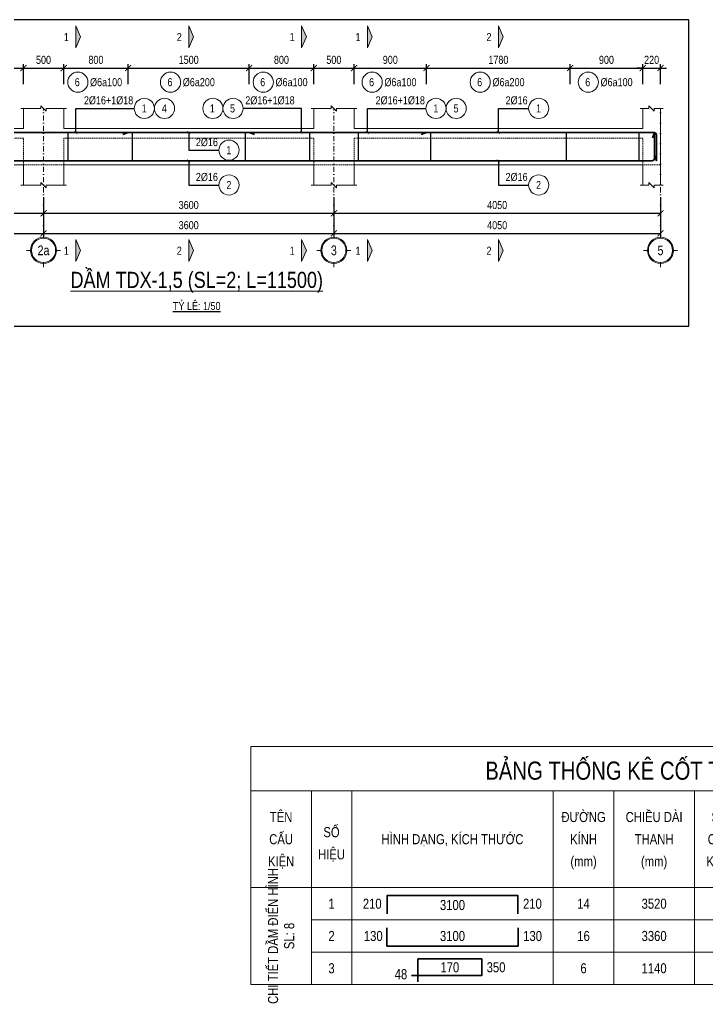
# Model space of a CAD drawing. Extents: x -165145 to 691808, y -202842 to 311040.
# Drawn here: x 375005 to 383532, y -90094 to -77898 of the extents above; entities that cross this region are included whole.
import ezdxf
from ezdxf.enums import TextEntityAlignment as Align

# ---------------------------------------------------------------- set-up
doc = ezdxf.new("R2010")
doc.units = 0
doc.header["$LTSCALE"] = 10
doc.header["$MEASUREMENT"] = 0
doc.linetypes.add('DASHDOT2', pattern=[12.7, 6.35, -3.175, 0, -3.175])
doc.linetypes.add('HIDDEN', pattern=[2.3807, 1.587, -0.7937])
doc.layers.get('0').update_dxf_attribs({"linetype": 'CONTINUOUS'})
doc.layers.get('Defpoints').update_dxf_attribs({"color": 5, "linetype": 'CONTINUOUS'})
for name, color, linetype, lineweight in [('DCE_BaoBeTong', 4, 'CONTINUOUS', 18), ('DCE_Block', 8, 'CONTINUOUS', 9), ('DCE_Dim', 254, 'CONTINUOUS', 9), ('DCE_MCZiCZac', 144, 'CONTINUOUS', 13), ('DCE_NetKhuat', 9, 'HIDDEN', 5), ('Dce_text', 7, 'CONTINUOUS', 13), ('DCE_ThepChu', 1, 'CONTINUOUS', 35), ('DCE_ThepDai', 220, 'CONTINUOUS', 25), ('DCE_Truc', 8, 'DASHDOT2', 13), ('GE_KC_NETTHAY', 2, 'CONTINUOUS', 20)]:
    doc.layers.add(name, color=color, linetype=linetype, lineweight=lineweight)
doc.styles.add('Dce_Text', font='arial.ttf', dxfattribs={"width": 0.8})
doc.dimstyles.new('Dce_208MV', dxfattribs={"dimscale": 25, "dimtxt": 2.5, "dimasz": 1.5, "dimexe": 1, "dimexo": 2, "dimgap": 1, "dimtad": 1, "dimdec": 0, "dimrnd": 5, "dimtxsty": 'Dce_Text', "dimblk": 'ARCHTICK', "dimcen": 2.5, "dimclrd": 8, "dimclre": 8, "dimclrt": 3, "dimadec": 0, "dimazin": 0, "dimtfac": 1, "dimtdec": 0, "dimtix": 1, "dimtmove": 2, "dimatfit": 3, "dimldrblk": 'ARCHTICK', "dimfxl": 1, "dimarcsym": 0})
doc.dimstyles.new('Dce_50MV', dxfattribs={"dimscale": 50, "dimtxt": 2, "dimasz": 1.5, "dimexe": 1, "dimexo": 2, "dimgap": 1, "dimtad": 1, "dimdec": 0, "dimtxsty": 'Dce_Text', "dimblk": 'ARCHTICK', "dimcen": 2.5, "dimclrd": 8, "dimclre": 8, "dimclrt": 3, "dimadec": 0, "dimazin": 0, "dimtfac": 1, "dimtdec": 0, "dimtix": 1, "dimtmove": 2, "dimatfit": 3, "dimldrblk": 'ARCHTICK', "dimfxl": 4, "dimfxlon": 1, "dimarcsym": 0})

# ---------------------------------------------------------------- blocks, each defined once
blk = doc.blocks.new('Dce_KhTenDam')
at = {"color": 255, "linetype": 'ByBlock', "lineweight": -2, "style": 'Dce_Text', "width": 0.8}
blk.add_attdef('TENDAM', text='', height=2, dxfattribs=at).set_placement((0, 0.74), align=Align.CENTER)
at = {"color": 11, "lineweight": 25, "style": 'Dce_Text', "width": 0.8}
blk.add_attdef('TL', text='', height=1, dxfattribs=at).set_placement((0, -2), align=Align.CENTER)
blk = doc.blocks.new('Dce_KhTenTruc')
at = {"layer": 'DCE_Block'}
blk.add_circle((0, -3.5), 2.7, dxfattribs=at)
at = {"layer": 'DCE_Block', "color": 3}
blk.add_circle((0, -3.5), 2.5, dxfattribs=at)
at = {"layer": 'DCE_Truc'}
for p, q in [((0, 0), (0, -1)), ((-3.5, -3.5), (-2.5, -3.5)), ((2.5, -3.5), (3.5, -3.5)), ((0, -6), (0, -7))]:
    blk.add_line(p, q, dxfattribs=at)
at = {"layer": 'Dce_text', "color": 2, "style": 'Dce_Text', "width": 0.8}
blk.add_attdef('TRUC', text='', height=2, dxfattribs=at).set_placement((0, -4.5), align=Align.CENTER)
blk = doc.blocks.new('_ArchTick')
at = {"color": 0, "linetype": 'ByBlock', "const_width": 0.15}
blk.add_lwpolyline([(-0.5, -0.5), (0.5, 0.5)], dxfattribs=at)
blk = doc.blocks.new('*D2330')
at = {"layer": 'DCE_Dim', "color": 8, "lineweight": -2, "transparency": 16777216}
for p, q in [((371701, -80348), (371701, -80598)), ((375301, -80348), (375301, -80598)), ((371701, -80548), (375301, -80548))]:
    blk.add_line(p, q, dxfattribs=at)
at = {"layer": 'Defpoints', "color": 0, "transparency": 16777216}
for p in [(371701, -79948), (375301, -79948), (375301, -80548)]:
    blk.add_point(p, dxfattribs=at)
at = {"layer": 'DCE_Dim', "color": 8, "lineweight": -2, "transparency": 16777216, "xscale": 75, "yscale": 75, "zscale": 75, "rotation": 180}
blk.add_blockref('_ArchTick', (371701, -80548), dxfattribs=at)
at = {"layer": 'DCE_Dim', "color": 8, "lineweight": -2, "transparency": 16777216, "xscale": 75, "yscale": 75, "zscale": 75}
blk.add_blockref('_ArchTick', (375301, -80548), dxfattribs=at)
at = {"layer": 'DCE_Dim', "color": 3, "transparency": 16777216, "insert": (373501, -80447), "char_height": 100, "attachment_point": 5, "style": 'Dce_Text'}
blk.add_mtext('3600', dxfattribs=at)
blk = doc.blocks.new('*D2331')
at = {"layer": 'DCE_Dim', "color": 8, "lineweight": -2, "transparency": 16777216}
for p, q in [((371701, -80098), (371701, -80348)), ((375301, -80098), (375301, -80348)), ((371701, -80298), (375301, -80298))]:
    blk.add_line(p, q, dxfattribs=at)
at = {"layer": 'Defpoints', "color": 0, "transparency": 16777216}
for p in [(371701, -79948), (375301, -79948), (375301, -80298)]:
    blk.add_point(p, dxfattribs=at)
at = {"layer": 'DCE_Dim', "color": 8, "lineweight": -2, "transparency": 16777216, "xscale": 75, "yscale": 75, "zscale": 75, "rotation": 180}
blk.add_blockref('_ArchTick', (371701, -80298), dxfattribs=at)
at = {"layer": 'DCE_Dim', "color": 8, "lineweight": -2, "transparency": 16777216, "xscale": 75, "yscale": 75, "zscale": 75}
blk.add_blockref('_ArchTick', (375301, -80298), dxfattribs=at)
at = {"layer": 'DCE_Dim', "color": 3, "transparency": 16777216, "insert": (373501, -80197), "char_height": 100, "attachment_point": 5, "style": 'Dce_Text'}
blk.add_mtext('3600', dxfattribs=at)
blk = doc.blocks.new('*D2332')
at = {"layer": 'DCE_Dim', "color": 8, "lineweight": -2, "transparency": 16777216}
for p, q in [((375301, -80348), (375301, -80598)), ((378901, -80348), (378901, -80598)), ((375301, -80548), (378901, -80548))]:
    blk.add_line(p, q, dxfattribs=at)
at = {"layer": 'Defpoints', "color": 0, "transparency": 16777216}
for p in [(375301, -79948), (378901, -79948), (378901, -80548)]:
    blk.add_point(p, dxfattribs=at)
at = {"layer": 'DCE_Dim', "color": 8, "lineweight": -2, "transparency": 16777216, "xscale": 75, "yscale": 75, "zscale": 75, "rotation": 180}
blk.add_blockref('_ArchTick', (375301, -80548), dxfattribs=at)
at = {"layer": 'DCE_Dim', "color": 8, "lineweight": -2, "transparency": 16777216, "xscale": 75, "yscale": 75, "zscale": 75}
blk.add_blockref('_ArchTick', (378901, -80548), dxfattribs=at)
at = {"layer": 'DCE_Dim', "color": 3, "transparency": 16777216, "insert": (377101, -80447), "char_height": 100, "attachment_point": 5, "style": 'Dce_Text'}
blk.add_mtext('3600', dxfattribs=at)
blk = doc.blocks.new('*D2333')
at = {"layer": 'DCE_Dim', "color": 8, "lineweight": -2, "transparency": 16777216}
for p, q in [((375301, -80098), (375301, -80348)), ((378901, -80098), (378901, -80348)), ((375301, -80298), (378901, -80298))]:
    blk.add_line(p, q, dxfattribs=at)
at = {"layer": 'Defpoints', "color": 0, "transparency": 16777216}
for p in [(375301, -79948), (378901, -79948), (378901, -80298)]:
    blk.add_point(p, dxfattribs=at)
at = {"layer": 'DCE_Dim', "color": 8, "lineweight": -2, "transparency": 16777216, "xscale": 75, "yscale": 75, "zscale": 75, "rotation": 180}
blk.add_blockref('_ArchTick', (375301, -80298), dxfattribs=at)
at = {"layer": 'DCE_Dim', "color": 8, "lineweight": -2, "transparency": 16777216, "xscale": 75, "yscale": 75, "zscale": 75}
blk.add_blockref('_ArchTick', (378901, -80298), dxfattribs=at)
at = {"layer": 'DCE_Dim', "color": 3, "transparency": 16777216, "insert": (377101, -80197), "char_height": 100, "attachment_point": 5, "style": 'Dce_Text'}
blk.add_mtext('3600', dxfattribs=at)
blk = doc.blocks.new('*D2334')
at = {"layer": 'DCE_Dim', "color": 8, "lineweight": -2, "transparency": 16777216}
for p, q in [((378901, -80348), (378901, -80598)), ((382951, -80348), (382951, -80598)), ((378901, -80548), (382951, -80548))]:
    blk.add_line(p, q, dxfattribs=at)
at = {"layer": 'Defpoints', "color": 0, "transparency": 16777216}
for p in [(378901, -79948), (382951, -79948), (382951, -80548)]:
    blk.add_point(p, dxfattribs=at)
at = {"layer": 'DCE_Dim', "color": 8, "lineweight": -2, "transparency": 16777216, "xscale": 75, "yscale": 75, "zscale": 75, "rotation": 180}
blk.add_blockref('_ArchTick', (378901, -80548), dxfattribs=at)
at = {"layer": 'DCE_Dim', "color": 8, "lineweight": -2, "transparency": 16777216, "xscale": 75, "yscale": 75, "zscale": 75}
blk.add_blockref('_ArchTick', (382951, -80548), dxfattribs=at)
at = {"layer": 'DCE_Dim', "color": 3, "transparency": 16777216, "insert": (380926, -80447), "char_height": 100, "attachment_point": 5, "style": 'Dce_Text'}
blk.add_mtext('4050', dxfattribs=at)
blk = doc.blocks.new('*D2335')
at = {"layer": 'DCE_Dim', "color": 8, "lineweight": -2, "transparency": 16777216}
for p, q in [((378901, -80098), (378901, -80348)), ((382951, -80098), (382951, -80348)), ((378901, -80298), (382951, -80298))]:
    blk.add_line(p, q, dxfattribs=at)
at = {"layer": 'Defpoints', "color": 0, "transparency": 16777216}
for p in [(378901, -79948), (382951, -79948), (382951, -80298)]:
    blk.add_point(p, dxfattribs=at)
at = {"layer": 'DCE_Dim', "color": 8, "lineweight": -2, "transparency": 16777216, "xscale": 75, "yscale": 75, "zscale": 75, "rotation": 180}
blk.add_blockref('_ArchTick', (378901, -80298), dxfattribs=at)
at = {"layer": 'DCE_Dim', "color": 8, "lineweight": -2, "transparency": 16777216, "xscale": 75, "yscale": 75, "zscale": 75}
blk.add_blockref('_ArchTick', (382951, -80298), dxfattribs=at)
at = {"layer": 'DCE_Dim', "color": 3, "transparency": 16777216, "insert": (380926, -80197), "char_height": 100, "attachment_point": 5, "style": 'Dce_Text'}
blk.add_mtext('4050', dxfattribs=at)
blk = doc.blocks.new('*D2339')
at = {"layer": 'DCE_Dim', "color": 8, "lineweight": -2, "transparency": 16777216}
for p, q in [((374251, -78698), (374251, -78448)), ((374251, -78498), (375051, -78498)), ((375051, -78698), (375051, -78448))]:
    blk.add_line(p, q, dxfattribs=at)
at = {"layer": 'Defpoints', "color": 0, "transparency": 16777216}
for p in [(375051, -78498), (374251, -78998), (375051, -78998)]:
    blk.add_point(p, dxfattribs=at)
at = {"layer": 'DCE_Dim', "color": 8, "lineweight": -2, "transparency": 16777216, "xscale": 75, "yscale": 75, "zscale": 75, "rotation": 180}
blk.add_blockref('_ArchTick', (374251, -78498), dxfattribs=at)
at = {"layer": 'DCE_Dim', "color": 8, "lineweight": -2, "transparency": 16777216, "xscale": 75, "yscale": 75, "zscale": 75}
blk.add_blockref('_ArchTick', (375051, -78498), dxfattribs=at)
at = {"layer": 'DCE_Dim', "color": 3, "transparency": 16777216, "insert": (374651, -78397), "char_height": 100, "attachment_point": 5, "style": 'Dce_Text'}
blk.add_mtext('800', dxfattribs=at)
blk = doc.blocks.new('*D2340')
at = {"layer": 'DCE_Dim', "color": 8, "lineweight": -2, "transparency": 16777216}
for p, q in [((375051, -78698), (375051, -78448)), ((375051, -78498), (375551, -78498)), ((375551, -78698), (375551, -78448))]:
    blk.add_line(p, q, dxfattribs=at)
at = {"layer": 'Defpoints', "color": 0, "transparency": 16777216}
for p in [(375551, -78498), (375051, -78998), (375551, -78998)]:
    blk.add_point(p, dxfattribs=at)
at = {"layer": 'DCE_Dim', "color": 8, "lineweight": -2, "transparency": 16777216, "xscale": 75, "yscale": 75, "zscale": 75, "rotation": 180}
blk.add_blockref('_ArchTick', (375051, -78498), dxfattribs=at)
at = {"layer": 'DCE_Dim', "color": 8, "lineweight": -2, "transparency": 16777216, "xscale": 75, "yscale": 75, "zscale": 75}
blk.add_blockref('_ArchTick', (375551, -78498), dxfattribs=at)
at = {"layer": 'DCE_Dim', "color": 3, "transparency": 16777216, "insert": (375301, -78397), "char_height": 100, "attachment_point": 5, "style": 'Dce_Text'}
blk.add_mtext('500', dxfattribs=at)
blk = doc.blocks.new('*D2341')
at = {"layer": 'DCE_Dim', "color": 8, "lineweight": -2, "transparency": 16777216}
for p, q in [((375551, -78698), (375551, -78448)), ((375551, -78498), (376351, -78498)), ((376351, -78698), (376351, -78448))]:
    blk.add_line(p, q, dxfattribs=at)
at = {"layer": 'Defpoints', "color": 0, "transparency": 16777216}
for p in [(376351, -78498), (375551, -78998), (376351, -78998)]:
    blk.add_point(p, dxfattribs=at)
at = {"layer": 'DCE_Dim', "color": 8, "lineweight": -2, "transparency": 16777216, "xscale": 75, "yscale": 75, "zscale": 75, "rotation": 180}
blk.add_blockref('_ArchTick', (375551, -78498), dxfattribs=at)
at = {"layer": 'DCE_Dim', "color": 8, "lineweight": -2, "transparency": 16777216, "xscale": 75, "yscale": 75, "zscale": 75}
blk.add_blockref('_ArchTick', (376351, -78498), dxfattribs=at)
at = {"layer": 'DCE_Dim', "color": 3, "transparency": 16777216, "insert": (375951, -78397), "char_height": 100, "attachment_point": 5, "style": 'Dce_Text'}
blk.add_mtext('800', dxfattribs=at)
blk = doc.blocks.new('Dce_KhtThepDai')
blk.add_circle((-4.5, -3.5), 2.5)
at = {"color": 11, "style": 'Dce_Text', "width": 0.8}
blk.add_attdef('SH', text='', height=2, dxfattribs=at).set_placement((-4.64, -4.5), align=Align.CENTER)
at = {"color": 3, "style": 'Dce_Text', "width": 0.8}
blk.add_attdef('DKVAKC', (-1.46, -4.5), '', height=2, dxfattribs=at)
blk = doc.blocks.new('*D2342')
at = {"layer": 'DCE_Dim', "color": 8, "lineweight": -2, "transparency": 16777216}
for p, q in [((376351, -78698), (376351, -78448)), ((376351, -78498), (377851, -78498)), ((377851, -78698), (377851, -78448))]:
    blk.add_line(p, q, dxfattribs=at)
at = {"layer": 'Defpoints', "color": 0, "transparency": 16777216}
for p in [(377851, -78498), (376351, -78998), (377851, -78998)]:
    blk.add_point(p, dxfattribs=at)
at = {"layer": 'DCE_Dim', "color": 8, "lineweight": -2, "transparency": 16777216, "xscale": 75, "yscale": 75, "zscale": 75, "rotation": 180}
blk.add_blockref('_ArchTick', (376351, -78498), dxfattribs=at)
at = {"layer": 'DCE_Dim', "color": 8, "lineweight": -2, "transparency": 16777216, "xscale": 75, "yscale": 75, "zscale": 75}
blk.add_blockref('_ArchTick', (377851, -78498), dxfattribs=at)
at = {"layer": 'DCE_Dim', "color": 3, "transparency": 16777216, "insert": (377101, -78397), "char_height": 100, "attachment_point": 5, "style": 'Dce_Text'}
blk.add_mtext('1500', dxfattribs=at)
blk = doc.blocks.new('*D2343')
at = {"layer": 'DCE_Dim', "color": 8, "lineweight": -2, "transparency": 16777216}
for p, q in [((377851, -78698), (377851, -78448)), ((377851, -78498), (378651, -78498)), ((378651, -78698), (378651, -78448))]:
    blk.add_line(p, q, dxfattribs=at)
at = {"layer": 'Defpoints', "color": 0, "transparency": 16777216}
for p in [(378651, -78498), (377851, -78998), (378651, -78998)]:
    blk.add_point(p, dxfattribs=at)
at = {"layer": 'DCE_Dim', "color": 8, "lineweight": -2, "transparency": 16777216, "xscale": 75, "yscale": 75, "zscale": 75, "rotation": 180}
blk.add_blockref('_ArchTick', (377851, -78498), dxfattribs=at)
at = {"layer": 'DCE_Dim', "color": 8, "lineweight": -2, "transparency": 16777216, "xscale": 75, "yscale": 75, "zscale": 75}
blk.add_blockref('_ArchTick', (378651, -78498), dxfattribs=at)
at = {"layer": 'DCE_Dim', "color": 3, "transparency": 16777216, "insert": (378251, -78397), "char_height": 100, "attachment_point": 5, "style": 'Dce_Text'}
blk.add_mtext('800', dxfattribs=at)
blk = doc.blocks.new('*D2344')
at = {"layer": 'DCE_Dim', "color": 8, "lineweight": -2, "transparency": 16777216}
for p, q in [((378651, -78698), (378651, -78448)), ((378651, -78498), (379151, -78498)), ((379151, -78698), (379151, -78448))]:
    blk.add_line(p, q, dxfattribs=at)
at = {"layer": 'Defpoints', "color": 0, "transparency": 16777216}
for p in [(379151, -78498), (378651, -78998), (379151, -78998)]:
    blk.add_point(p, dxfattribs=at)
at = {"layer": 'DCE_Dim', "color": 8, "lineweight": -2, "transparency": 16777216, "xscale": 75, "yscale": 75, "zscale": 75, "rotation": 180}
blk.add_blockref('_ArchTick', (378651, -78498), dxfattribs=at)
at = {"layer": 'DCE_Dim', "color": 8, "lineweight": -2, "transparency": 16777216, "xscale": 75, "yscale": 75, "zscale": 75}
blk.add_blockref('_ArchTick', (379151, -78498), dxfattribs=at)
at = {"layer": 'DCE_Dim', "color": 3, "transparency": 16777216, "insert": (378901, -78397), "char_height": 100, "attachment_point": 5, "style": 'Dce_Text'}
blk.add_mtext('500', dxfattribs=at)
blk = doc.blocks.new('*D2345')
at = {"layer": 'DCE_Dim', "color": 8, "lineweight": -2, "transparency": 16777216}
for p, q in [((379151, -78698), (379151, -78448)), ((379151, -78498), (380051, -78498)), ((380051, -78698), (380051, -78448))]:
    blk.add_line(p, q, dxfattribs=at)
at = {"layer": 'Defpoints', "color": 0, "transparency": 16777216}
for p in [(380051, -78498), (379151, -78998), (380051, -78998)]:
    blk.add_point(p, dxfattribs=at)
at = {"layer": 'DCE_Dim', "color": 8, "lineweight": -2, "transparency": 16777216, "xscale": 75, "yscale": 75, "zscale": 75, "rotation": 180}
blk.add_blockref('_ArchTick', (379151, -78498), dxfattribs=at)
at = {"layer": 'DCE_Dim', "color": 8, "lineweight": -2, "transparency": 16777216, "xscale": 75, "yscale": 75, "zscale": 75}
blk.add_blockref('_ArchTick', (380051, -78498), dxfattribs=at)
at = {"layer": 'DCE_Dim', "color": 3, "transparency": 16777216, "insert": (379601, -78397), "char_height": 100, "attachment_point": 5, "style": 'Dce_Text'}
blk.add_mtext('900', dxfattribs=at)
blk = doc.blocks.new('*D2346')
at = {"layer": 'DCE_Dim', "color": 8, "lineweight": -2, "transparency": 16777216}
for p, q in [((380051, -78698), (380051, -78448)), ((380051, -78498), (381831, -78498)), ((381831, -78698), (381831, -78448))]:
    blk.add_line(p, q, dxfattribs=at)
at = {"layer": 'Defpoints', "color": 0, "transparency": 16777216}
for p in [(381831, -78498), (380051, -78998), (381831, -78998)]:
    blk.add_point(p, dxfattribs=at)
at = {"layer": 'DCE_Dim', "color": 8, "lineweight": -2, "transparency": 16777216, "xscale": 75, "yscale": 75, "zscale": 75, "rotation": 180}
blk.add_blockref('_ArchTick', (380051, -78498), dxfattribs=at)
at = {"layer": 'DCE_Dim', "color": 8, "lineweight": -2, "transparency": 16777216, "xscale": 75, "yscale": 75, "zscale": 75}
blk.add_blockref('_ArchTick', (381831, -78498), dxfattribs=at)
at = {"layer": 'DCE_Dim', "color": 3, "transparency": 16777216, "insert": (380941, -78397), "char_height": 100, "attachment_point": 5, "style": 'Dce_Text'}
blk.add_mtext('1780', dxfattribs=at)
blk = doc.blocks.new('*D2347')
at = {"layer": 'DCE_Dim', "color": 8, "lineweight": -2, "transparency": 16777216}
for p, q in [((381831, -78698), (381831, -78448)), ((381831, -78498), (382731, -78498)), ((382731, -78698), (382731, -78448))]:
    blk.add_line(p, q, dxfattribs=at)
at = {"layer": 'Defpoints', "color": 0, "transparency": 16777216}
for p in [(382731, -78498), (381831, -78998), (382731, -78998)]:
    blk.add_point(p, dxfattribs=at)
at = {"layer": 'DCE_Dim', "color": 8, "lineweight": -2, "transparency": 16777216, "xscale": 75, "yscale": 75, "zscale": 75, "rotation": 180}
blk.add_blockref('_ArchTick', (381831, -78498), dxfattribs=at)
at = {"layer": 'DCE_Dim', "color": 8, "lineweight": -2, "transparency": 16777216, "xscale": 75, "yscale": 75, "zscale": 75}
blk.add_blockref('_ArchTick', (382731, -78498), dxfattribs=at)
at = {"layer": 'DCE_Dim', "color": 3, "transparency": 16777216, "insert": (382281, -78397), "char_height": 100, "attachment_point": 5, "style": 'Dce_Text'}
blk.add_mtext('900', dxfattribs=at)
blk = doc.blocks.new('*D2348')
at = {"layer": 'DCE_Dim', "color": 8, "lineweight": -2, "transparency": 16777216}
for p, q in [((382731, -78498), (382656, -78498)), ((382731, -78698), (382731, -78448)), ((382731, -78498), (382951, -78498)), ((382951, -78698), (382951, -78448)), ((382951, -78498), (383026, -78498))]:
    blk.add_line(p, q, dxfattribs=at)
at = {"layer": 'Defpoints', "color": 0, "transparency": 16777216}
for p in [(382951, -78498), (382731, -78998), (382951, -78998)]:
    blk.add_point(p, dxfattribs=at)
at = {"layer": 'DCE_Dim', "color": 8, "lineweight": -2, "transparency": 16777216, "xscale": 75, "yscale": 75, "zscale": 75}
blk.add_blockref('_ArchTick', (382731, -78498), dxfattribs=at)
at = {"layer": 'DCE_Dim', "color": 8, "lineweight": -2, "transparency": 16777216, "xscale": 75, "yscale": 75, "zscale": 75, "rotation": 180}
blk.add_blockref('_ArchTick', (382951, -78498), dxfattribs=at)
at = {"layer": 'DCE_Dim', "color": 3, "transparency": 16777216, "insert": (382841, -78397), "char_height": 100, "attachment_point": 5, "style": 'Dce_Text'}
blk.add_mtext('220', dxfattribs=at)
blk = doc.blocks.new('DCE_MatCatA')
blk.add_hatch(color=3).paths.add_polyline_path([(0, 5.5), (0, 0), (1.18, 2.75)])
at = {"color": 3}
for p, q in [((0, 5.5), (0, 0)), ((0, 5.5), (1.18, 2.75)), ((1.18, 2.75), (0, 0))]:
    blk.add_line(p, q, dxfattribs=at)
at = {"color": 11, "style": 'Dce_Text', "width": 0.8}
blk.add_attdef('1', text='', height=2, dxfattribs=at).set_placement((-2.33, 1.7), align=Align.CENTER)
blk = doc.blocks.new('Dce_KhtMcThepTangCuong')
blk.add_circle((2.5, 0), 2.5)
at = {"color": 3, "style": 'Dce_Text', "width": 0.8}
blk.add_attdef('DKVAKC', text='', height=2, dxfattribs=at).set_placement((-0.25, 1), align=Align.RIGHT)
at = {"color": 11, "style": 'Dce_Text', "width": 0.8}
blk.add_attdef('SH', text='', height=2, dxfattribs=at).set_placement((2.47, -1), align=Align.CENTER)
blk = doc.blocks.new('Dce_KhtThepLop1Phai')
for centre in [(2.5, 0), (7.5, 0)]:
    blk.add_circle(centre, 2.5)
at = {"color": 3, "style": 'Dce_Text', "width": 0.8}
blk.add_attdef('DKVAKC', text='', height=2, dxfattribs=at).set_placement((-0.25, 1), align=Align.RIGHT)
at = {"color": 11, "style": 'Dce_Text', "width": 0.8}
for tag, p in [('SH', (2.47, -1)), ('SH2', (7.47, -1))]:
    blk.add_attdef(tag, text='', height=2, dxfattribs=at).set_placement(p, align=Align.CENTER)
blk = doc.blocks.new('Dce_KhtThepLop1Trai')
for centre in [(-7.5, 0), (-2.5, 0)]:
    blk.add_circle(centre, 2.5)
at = {"color": 3, "style": 'Dce_Text', "width": 0.8}
blk.add_attdef('DKVAKC', (0.54, 1), '', height=2, dxfattribs=at)
at = {"color": 11, "style": 'Dce_Text', "width": 0.8}
for tag, p in [('SH', (-7.64, -1)), ('SH2', (-2.64, -1))]:
    blk.add_attdef(tag, text='', height=2, dxfattribs=at).set_placement(p, align=Align.CENTER)
blk = doc.blocks.new('TKTitle')
at = {"layer": 'DCE_BaoBeTong'}
for p, q in [((15, -11), (15, -35)), ((25, -11), (25, -35)), ((75, -11), (75, -35)), ((90, -11), (90, -35)), ((110, -11), (110, -35)), ((122.5, -11), (122.5, -35)), ((147.5, -11), (147.5, -35)), ((167.5, -11), (167.5, -35)), ((122.5, -23), (147.5, -23)), ((135, -23), (135, -35))]:
    blk.add_line(p, q, dxfattribs=at)
for points in [[(0, 0), (0, -11), (0, -35), (15, -35), (25, -35), (75, -35), (90, -35), (122.5, -35), (135, -35), (147.5, -35), (167.5, -35), (192.5, -35), (192.5, -11), (192.5, 0), (0, 0)], [(0, -11), (15, -11), (25, -11), (75, -11), (90, -11), (122.5, -11), (147.5, -11), (167.5, -11), (192.5, -11)]]:
    blk.add_lwpolyline(points, dxfattribs=at)
at = {"style": 'Dce_Text', "width": 0.8}
for s, height, p in [('BẢNG THỐNG KÊ CỐT THÉP', 4.5, (92.5, -6)), ('TÊN', 2.5, (7.5, -17.5)), ('ĐƯỜNG', 2.5, (82.5, -17.5)), ('CHIỀU DÀI', 2.5, (100, -17.5)), ('SỐ', 2.5, (116.25, -17.5)), ('SỐ LƯỢNG', 2.5, (135, -17)), ('TỔNG', 2.5, (157.5, -17.5)), ('TỔNG', 2.5, (180, -17.5)), ('SỐ', 2.5, (20, -21.25)), ('CẤU', 2.5, (7.5, -23)), ('HÌNH DẠNG, KÍCH THƯỚC', 2.5, (50, -23)), ('KÍNH', 2.5, (82.5, -23)), ('THANH', 2.5, (100, -23)), ('CẤU', 2.5, (116.25, -23)), ('CHIỀU DÀI', 2.5, (157.5, -23)), ('KHỐI LƯỢNG', 2.5, (180, -23)), ('KIỆN', 2.5, (7.5, -28.5)), ('HIỆU', 2.5, (20, -26.75)), ('KIỆN', 2.5, (116.25, -28.5)), ('(mm)', 2.5, (82.5, -28.5)), ('(mm)', 2.5, (100, -28.5)), ('1 CK', 2.5, (128.75, -29)), ('T. BỘ', 2.5, (141.25, -29)), ('(m)', 2.5, (157.5, -28.5)), ('(kg)', 2.5, (180, -28.5))]:
    blk.add_text(s, height=height, dxfattribs=at).set_placement(p, align=Align.MIDDLE_CENTER)
blk = doc.blocks.new('TK4')
at = {"layer": 'DCE_BaoBeTong'}
for p, q in [((0, -8), (0, 0)), ((25, -8), (25, 0)), ((75, -8), (75, 0)), ((90, -8), (90, 0)), ((110, -8), (110, 0)), ((122.5, -8), (122.5, 0)), ((135, -8), (135, 0)), ((147.5, -8), (147.5, 0)), ((167.5, -8), (167.5, 0))]:
    blk.add_line(p, q, dxfattribs=at)
for points in [[(15, -8), (25, -8), (75, -8), (90, -8), (122.5, -8), (135, -8), (147.5, -8), (167.5, -8), (192.5, -8), (192.5, 0)], [(15, 0), (15, -8)]]:
    blk.add_lwpolyline(points, dxfattribs=at)
at = {"layer": 'DCE_ThepChu'}
blk.add_lwpolyline([(33.78, -6.5), (33.78, -2), (66.22, -2), (66.22, -6.5)], dxfattribs=at)
at = {"layer": 'Dce_text', "color": 2, "style": 'Dce_Text', "width": 0.8, "flags": 4}
for tag, p in [('SH', (20, -4)), ('L2', (50, -4.32)), ('DK', (82.5, -4)), ('sumL', (100, -4)), ('SKC', (116.25, -4)), ('SL', (128.75, -4))]:
    blk.add_attdef(tag, text='', height=2.5, dxfattribs=at).set_placement(p, align=Align.MIDDLE_CENTER)
for tag, p in [('L1', (32.43, -4)), ('Lall', (162.5, -4)), ('KL', (185.5, -4))]:
    blk.add_attdef(tag, text='', height=2.5, dxfattribs=at).set_placement(p, align=Align.MIDDLE_RIGHT)
blk.add_attdef('L3', text='', height=2.5, dxfattribs=at).set_placement((67.48, -4), align=Align.MIDDLE_LEFT)
at = {"layer": 'Dce_text', "color": 2, "style": 'Dce_Text', "width": 0.8}
blk.add_attdef('TSL', text='', height=2.5, dxfattribs=at).set_placement((141.25, -4), align=Align.MIDDLE_CENTER)
blk = doc.blocks.new('TK7')
at = {"layer": 'DCE_BaoBeTong'}
for p, q in [((0, -8), (0, 0)), ((25, -8), (25, 0)), ((75, -8), (75, 0)), ((90, -8), (90, 0)), ((110, -8), (110, 0)), ((122.5, -8), (122.5, 0)), ((135, -8), (135, 0)), ((147.5, -8), (147.5, 0)), ((167.5, -8), (167.5, 0))]:
    blk.add_line(p, q, dxfattribs=at)
for points in [[(15, -8), (25, -8), (75, -8), (90, -8), (122.5, -8), (135, -8), (147.5, -8), (167.5, -8), (192.5, -8), (192.5, 0)], [(15, 0), (15, -8)]]:
    blk.add_lwpolyline(points, dxfattribs=at)
at = {"layer": 'DCE_ThepChu'}
blk.add_lwpolyline([(33.72, -2), (33.72, -6.5), (66.28, -6.5), (66.28, -2)], dxfattribs=at)
at = {"layer": 'Dce_text', "color": 2, "style": 'Dce_Text', "width": 0.8, "flags": 4}
for tag, p in [('SH', (20, -4)), ('L2', (50, -4)), ('DK', (82.5, -4)), ('sumL', (100, -4)), ('SKC', (116.25, -4)), ('SL', (128.75, -4))]:
    blk.add_attdef(tag, text='', height=2.5, dxfattribs=at).set_placement(p, align=Align.MIDDLE_CENTER)
for tag, p in [('L1', (32.68, -4)), ('Lall', (162.5, -4)), ('KL', (185.5, -4))]:
    blk.add_attdef(tag, text='', height=2.5, dxfattribs=at).set_placement(p, align=Align.MIDDLE_RIGHT)
blk.add_attdef('L3', text='', height=2.5, dxfattribs=at).set_placement((67.53, -4), align=Align.MIDDLE_LEFT)
at = {"layer": 'Dce_text', "color": 2, "style": 'Dce_Text', "width": 0.8}
blk.add_attdef('TSL', text='', height=2.5, dxfattribs=at).set_placement((141.25, -4), align=Align.MIDDLE_CENTER)
blk = doc.blocks.new('TK9')
at = {"layer": 'DCE_BaoBeTong'}
for p, q in [((0, -8), (0, 0)), ((25, -8), (25, 0)), ((75, -8), (75, 0)), ((90, -8), (90, 0)), ((110, -8), (110, 0)), ((122.5, -8), (122.5, 0)), ((135, -8), (135, 0)), ((147.5, -8), (147.5, 0)), ((167.5, -8), (167.5, 0))]:
    blk.add_line(p, q, dxfattribs=at)
for points in [[(15, -8), (25, -8), (75, -8), (90, -8), (122.5, -8), (135, -8), (147.5, -8), (167.5, -8), (192.5, -8), (192.5, 0)], [(15, 0), (15, -8)]]:
    blk.add_lwpolyline(points, dxfattribs=at)
at = {"layer": 'DCE_ThepChu'}
blk.add_lwpolyline([(41.42, -7.37), (41.42, -1.7), (57.26, -1.7), (57.26, -5.81), (39.86, -5.81)], dxfattribs=at)
at = {"layer": 'Dce_text', "color": 2, "style": 'Dce_Text', "width": 0.8, "flags": 4}
for tag, p in [('SH', (20, -4)), ('DK', (82.5, -4)), ('sumL', (100, -4)), ('SKC', (116.25, -4)), ('SL', (128.75, -4))]:
    blk.add_attdef(tag, text='', height=2.5, dxfattribs=at).set_placement(p, align=Align.MIDDLE_CENTER)
at = {"layer": 'Dce_text', "color": 2, "style": 'Dce_Text', "width": 0.8}
blk.add_attdef('M', text='', height=2.5, dxfattribs=at).set_placement((38.78, -5.47), align=Align.MIDDLE_RIGHT)
for tag, p in [('L1', (49.34, -3.76)), ('TSL', (141.25, -4))]:
    blk.add_attdef(tag, text='', height=2.5, dxfattribs=at).set_placement(p, align=Align.MIDDLE_CENTER)
blk.add_attdef('L2', text='', height=2.5, dxfattribs=at).set_placement((58.47, -3.76), align=Align.MIDDLE_LEFT)
at = {"layer": 'Dce_text', "color": 2, "style": 'Dce_Text', "width": 0.8, "flags": 4}
for tag, p in [('Lall', (162.5, -4)), ('KL', (185.5, -4))]:
    blk.add_attdef(tag, text='', height=2.5, dxfattribs=at).set_placement(p, align=Align.MIDDLE_RIGHT)
blk = doc.blocks.new('TenCauKien')
at = {"layer": 'Dce_text', "style": 'Dce_Text', "width": 0.8}
for tag, p in [('TENCAUKIEN', (-2, 0)), ('SOCAUKIEN', (2, 0))]:
    blk.add_attdef(tag, text='', height=2.5, rotation=90, dxfattribs=at).set_placement(p, align=Align.MIDDLE_CENTER)

msp = doc.modelspace()

# ---------------------------------------------------------------- linework, layer by layer
at = {"layer": 'DCE_BaoBeTong'}
for points in [[(375051.06141, -79248.30668), (375051.06141, -78998.30668)], [(375551.06141, -79248.30668), (375551.06141, -78998.30668)], [(378651.06141, -79248.30668), (378651.06141, -78998.30668)], [(379151.06141, -79248.30668), (379151.06141, -78998.30668)], [(382731.06141, -79248.30668), (382731.06141, -78998.30668)], [(382951.06141, -79948.30668), (382951.06141, -78998.30668)], [(371951.06141, -79248.30668), (375051.06141, -79248.30668)], [(375551.06141, -79248.30668), (378651.06141, -79248.30668)], [(379151.06141, -79248.30668), (382731.06141, -79248.30668)], [(371951.06141, -79698.30668), (375051.06141, -79698.30668)], [(375051.06141, -79698.30668), (375051.06141, -79948.30668)], [(375551.06141, -79698.30668), (378651.06141, -79698.30668)], [(375551.06141, -79698.30668), (375551.06141, -79948.30668)], [(378651.06141, -79698.30668), (378651.06141, -79948.30668)], [(379151.06141, -79698.30668), (382731.06141, -79698.30668)], [(379151.06141, -79698.30668), (379151.06141, -79948.30668)], [(382731.06141, -79698.30668), (382731.06141, -79948.30668)], [(377872.13036, -89858.6656), (378622.13036, -89858.6656)]]:
    msp.add_lwpolyline(points, dxfattribs=at)
at = {"layer": 'DCE_MCZiCZac'}
for points in [[(375017.72808, -78998.30668), (375267.72808, -78998.30668), (375267.72808, -78964.97334), (375334.39474, -79031.64001), (375334.39474, -78998.30668), (375584.39474, -78998.30668)], [(378617.72808, -78998.30668), (378867.72808, -78998.30668), (378867.72808, -78964.97334), (378934.39474, -79031.64001), (378934.39474, -78998.30668), (379184.39474, -78998.30668)], [(382697.72808, -78998.30668), (382807.72808, -78998.30668), (382807.72808, -78964.97334), (382874.39474, -79031.64001), (382874.39474, -78998.30668), (382984.39474, -78998.30668)], [(375017.72808, -79948.30668), (375267.72808, -79948.30668), (375267.72808, -79914.97334), (375334.39474, -79981.64001), (375334.39474, -79948.30668), (375584.39474, -79948.30668)], [(378617.72808, -79948.30668), (378867.72808, -79948.30668), (378867.72808, -79914.97334), (378934.39474, -79981.64001), (378934.39474, -79948.30668), (379184.39474, -79948.30668)], [(382697.72808, -79948.30668), (382807.72808, -79948.30668), (382807.72808, -79914.97334), (382874.39474, -79981.64001), (382874.39474, -79948.30668), (382984.39474, -79948.30668)]]:
    msp.add_lwpolyline(points, dxfattribs=at)
at = {"layer": 'DCE_NetKhuat'}
msp.add_lwpolyline([(382951.06141, -79368.30668), (382951.06141, -79698.30668), (382731.06141, -79698.30668), (382731.06141, -79368.30668), (379151.06141, -79368.30668), (379151.06141, -79698.30668), (378651.06141, -79698.30668), (378651.06141, -79368.30668), (375551.06141, -79368.30668), (375551.06141, -79698.30668), (375051.06141, -79698.30668), (375051.06141, -79368.30668), (371951.06141, -79368.30668), (371951.06141, -79698.30668), (371451.06141, -79698.30668), (371451.06141, -79368.30668)], dxfattribs=at)
at = {"layer": 'DCE_ThepChu'}
for points in [[(371525.00282, -79422.52819), (371501.06141, -79488.30668), (371501.06141, -79328.30668, -0.3926990817), (371531.06141, -79298.30668), (382871.06141, -79298.30668, -0.3926990817), (382901.06141, -79328.30668), (382901.06141, -79648.30668), (382877.12, -79582.52819)], [(371550.00282, -79579.08516), (371526.06141, -79513.30668), (371526.06141, -79618.30668, 0.3926990817), (371556.06141, -79648.30668), (382846.06141, -79648.30668, 0.3926990817), (382876.06141, -79618.30668), (382876.06141, -79298.30668), (382852.12, -79364.08516)]]:
    msp.add_lwpolyline(points, format="xyb", dxfattribs=at)
for points in [[(374316.83989, -79322.24809), (374251.06141, -79298.30668), (376351.06141, -79298.30668), (376285.28293, -79322.24809)], [(377916.83989, -79322.24809), (377851.06141, -79298.30668), (380051.06141, -79298.30668), (379985.28293, -79322.24809)]]:
    msp.add_lwpolyline(points, dxfattribs=at)
at = {"layer": 'DCE_ThepDai'}
for points in [[(375601.06141, -79298.30668), (375601.06141, -79648.30668)], [(376401.06141, -79298.30668), (376401.06141, -79648.30668)], [(377801.06141, -79298.30668), (377801.06141, -79648.30668)], [(378601.06141, -79298.30668), (378601.06141, -79648.30668)], [(379201.06141, -79298.30668), (379201.06141, -79648.30668)], [(380101.06141, -79298.30668), (380101.06141, -79648.30668)], [(381781.06141, -79298.30668), (381781.06141, -79648.30668)], [(382681.06141, -79298.30668), (382681.06141, -79648.30668)]]:
    msp.add_lwpolyline(points, dxfattribs=at)
at = {"layer": 'DCE_Truc'}
for points in [[(375301.06141, -80548.30668), (375301.06141, -78998.30668)], [(378901.06141, -80548.30668), (378901.06141, -78998.30668)], [(382951.06141, -80548.30668), (382951.06141, -78998.30668)]]:
    msp.add_lwpolyline(points, dxfattribs=at)
at = {"layer": 'Defpoints'}
msp.add_lwpolyline([(370601.06141, -77898.30668), (370601.06141, -81698.30668), (383301.06141, -81698.30668), (383301.06141, -77898.30668)], close=True, dxfattribs=at)

# ---------------------------------------------------------------- block references
at = {"layer": 'DCE_Block'}
for name, p, xscale, yscale, zscale, values in [('DCE_MatCatA', (375701.06141, -78248.30668), 50, 50, 50, {'1': '1'}), ('DCE_MatCatA', (377101.06141, -78248.30668), 50, 50, 50, {'1': '2'}), ('DCE_MatCatA', (378501.06141, -78248.30668), 50, 50, 50, {'1': '1'}), ('DCE_MatCatA', (379317.72808, -78248.30668), 50, 50, 50, {'1': '1'}), ('DCE_MatCatA', (380941.06141, -78248.30668), 50, 50, 50, {'1': '2'}), ('Dce_KhtThepDai', (375951.06141, -78498.30668), 50, 50, 50, {'DKVAKC': '%%c6a100', 'SH': '6'}), ('Dce_KhtThepDai', (377101.06141, -78498.30668), 50, 50, 50, {'DKVAKC': '%%c6a200', 'SH': '6'}), ('Dce_KhtThepDai', (378251.06141, -78498.30668), 50, 50, 50, {'DKVAKC': '%%c6a100', 'SH': '6'}), ('Dce_KhtThepDai', (379601.06141, -78498.30668), 50, 50, 50, {'DKVAKC': '%%c6a100', 'SH': '6'}), ('Dce_KhtThepDai', (380941.06141, -78498.30668), 50, 50, 50, {'DKVAKC': '%%c6a200', 'SH': '6'}), ('Dce_KhtThepDai', (382281.06141, -78498.30668), 50, 50, 50, {'DKVAKC': '%%c6a100', 'SH': '6'}), ('Dce_KhtThepLop1Phai', (376426.06141, -78998.30668), 50, 50, 50, {'SH2': '4', 'DKVAKC': '2%%c16+1%%c18', 'SH': '1'}), ('Dce_KhtThepLop1Trai', (377776.06141, -78998.30668), 50, 50, 50, {'DKVAKC': '2%%c16+1%%c18', 'SH2': '5', 'SH': '1'}), ('Dce_KhtThepLop1Phai', (380042.72808, -78998.30668), 50, 50, 50, {'SH2': '5', 'DKVAKC': '2%%c16+1%%c18', 'SH': '1'}), ('Dce_KhtMcThepTangCuong', (381316.06141, -78998.30668), 50, 50, 50, {'SH': '1', 'DKVAKC': '2%%c16'}), ('Dce_KhtMcThepTangCuong', (377476.06141, -79516.2007), 50, 50, 50, {'SH': '1', 'DKVAKC': '2%%c16'}), ('Dce_KhtMcThepTangCuong', (377476.06141, -79948.30668), 50, 50, 50, {'SH': '2', 'DKVAKC': '2%%c16'}), ('Dce_KhtMcThepTangCuong', (381316.06141, -79948.30668), 50, 50, 50, {'SH': '2', 'DKVAKC': '2%%c16'}), ('DCE_MatCatA', (375701.06141, -80898.30668), 50, 50, 50, {'1': '1'}), ('DCE_MatCatA', (377101.06141, -80898.30668), 50, 50, 50, {'1': '2'}), ('DCE_MatCatA', (378501.06141, -80898.30668), 50, 50, 50, {'1': '1'}), ('DCE_MatCatA', (379317.72808, -80898.30668), 50, 50, 50, {'1': '1'}), ('DCE_MatCatA', (380941.06141, -80898.30668), 50, 50, 50, {'1': '2'}), ('Dce_KhTenDam', (377201.06141, -81298.30668), 100, 100, 100, {'TENDAM': '%%uDẦM TDX-1,5 (SL=2; L=11500)', 'TL': '%%UTỶ LỆ: 1/50'})]:
    msp.add_blockref(name, p, dxfattribs=dict(at, xscale=xscale, yscale=yscale, zscale=zscale)).add_auto_attribs(values)
at = {"layer": 'DCE_Truc', "xscale": 60, "yscale": 60, "zscale": 60}
for p, values in [((375301.06141, -80548.30668), {'TRUC': '2a'}), ((378901.06141, -80548.30668), {'TRUC': '3'}), ((382951.06141, -80548.30668), {'TRUC': '5'})]:
    msp.add_blockref('Dce_KhTenTruc', p, dxfattribs=at).add_auto_attribs(values)
at = {"layer": 'GE_KC_NETTHAY', "xscale": 50, "yscale": 50, "zscale": 50}
msp.add_blockref('TKTitle', (377872.13036, -86908.6656), dxfattribs=at)
msp.add_blockref('TenCauKien', (378247.13036, -89258.6656), dxfattribs=at).add_auto_attribs({'SOCAUKIEN': 'SL: 8', 'TENCAUKIEN': 'CHI TIẾT DẦM ĐIỂN HÌNH'})
at = {"layer": 'GE_KC_NETTHAY'}
ref = msp.add_blockref('TK4', (377872.13036, -88658.6656), dxfattribs=dict(at, xscale=50, yscale=50, zscale=50))
ref.add_attrib('SH', '1', dxfattribs={"layer": 'Dce_text', "color": 2, "height": 125, "style": 'Dce_Text', "width": 0.8}).set_placement((378872.13036, -88858.6656), align=Align.MIDDLE_CENTER)
ref.add_attrib('L2', '3100', dxfattribs={"layer": 'Dce_text', "color": 2, "height": 125, "style": 'Dce_Text', "width": 0.8}).set_placement((380372.13036, -88874.62739), align=Align.MIDDLE_CENTER)
ref.add_attrib('L1', '210', dxfattribs={"layer": 'Dce_text', "color": 2, "height": 125, "style": 'Dce_Text', "width": 0.8}).set_placement((379493.39566, -88858.6656), align=Align.MIDDLE_RIGHT)
ref.add_attrib('L3', '210', dxfattribs={"layer": 'Dce_text', "color": 2, "height": 125, "style": 'Dce_Text', "width": 0.8}).set_placement((381246.36933, -88858.6656), align=Align.MIDDLE_LEFT)
ref.add_attrib('DK', '14', dxfattribs={"layer": 'Dce_text', "color": 2, "height": 125, "style": 'Dce_Text', "width": 0.8}).set_placement((381997.13036, -88858.6656), align=Align.MIDDLE_CENTER)
ref.add_attrib('sumL', '3520', dxfattribs={"layer": 'Dce_text', "color": 2, "height": 125, "style": 'Dce_Text', "width": 0.8}).set_placement((382872.13036, -88858.6656), align=Align.MIDDLE_CENTER)
ref.add_attrib('SL', '2', dxfattribs={"layer": 'Dce_text', "color": 2, "height": 125, "style": 'Dce_Text', "width": 0.8}).set_placement((384309.63036, -88858.6656), align=Align.MIDDLE_CENTER)
ref.add_attrib('SKC', '8', dxfattribs={"layer": 'Dce_text', "color": 2, "height": 125, "style": 'Dce_Text', "width": 0.8}).set_placement((383684.63036, -88858.6656), align=Align.MIDDLE_CENTER)
ref.add_attrib('Lall', '56.32', dxfattribs={"layer": 'Dce_text', "color": 2, "height": 125, "style": 'Dce_Text', "width": 0.8}).set_placement((385997.13036, -88858.6656), align=Align.MIDDLE_RIGHT)
ref.add_attrib('KL', '68.06', dxfattribs={"layer": 'Dce_text', "color": 2, "height": 125, "style": 'Dce_Text', "width": 0.8}).set_placement((387147.13036, -88858.6656), align=Align.MIDDLE_RIGHT)
ref.add_attrib('TSL', '16', dxfattribs={"layer": 'Dce_text', "color": 2, "height": 125, "style": 'Dce_Text', "width": 0.8}).set_placement((384934.63036, -88858.6656), align=Align.MIDDLE_CENTER)
ref = msp.add_blockref('TK7', (377872.13036, -89058.6656), dxfattribs=dict(at, xscale=50, yscale=50, zscale=50))
ref.add_attrib('SH', '2', dxfattribs={"layer": 'Dce_text', "color": 2, "height": 125, "style": 'Dce_Text', "width": 0.8}).set_placement((378872.13036, -89258.6656), align=Align.MIDDLE_CENTER)
ref.add_attrib('L2', '3100', dxfattribs={"layer": 'Dce_text', "color": 2, "height": 125, "style": 'Dce_Text', "width": 0.8}).set_placement((380372.13036, -89258.6656), align=Align.MIDDLE_CENTER)
ref.add_attrib('L1', '130', dxfattribs={"layer": 'Dce_text', "color": 2, "height": 125, "style": 'Dce_Text', "width": 0.8}).set_placement((379506.34277, -89258.6656), align=Align.MIDDLE_RIGHT)
ref.add_attrib('L3', '130', dxfattribs={"layer": 'Dce_text', "color": 2, "height": 125, "style": 'Dce_Text', "width": 0.8}).set_placement((381248.80087, -89258.6656), align=Align.MIDDLE_LEFT)
ref.add_attrib('DK', '16', dxfattribs={"layer": 'Dce_text', "color": 2, "height": 125, "style": 'Dce_Text', "width": 0.8}).set_placement((381997.13036, -89258.6656), align=Align.MIDDLE_CENTER)
ref.add_attrib('sumL', '3360', dxfattribs={"layer": 'Dce_text', "color": 2, "height": 125, "style": 'Dce_Text', "width": 0.8}).set_placement((382872.13036, -89258.6656), align=Align.MIDDLE_CENTER)
ref.add_attrib('SL', '2', dxfattribs={"layer": 'Dce_text', "color": 2, "height": 125, "style": 'Dce_Text', "width": 0.8}).set_placement((384309.63036, -89258.6656), align=Align.MIDDLE_CENTER)
ref.add_attrib('SKC', '8', dxfattribs={"layer": 'Dce_text', "color": 2, "height": 125, "style": 'Dce_Text', "width": 0.8}).set_placement((383684.63036, -89258.6656), align=Align.MIDDLE_CENTER)
ref.add_attrib('Lall', '53.76', dxfattribs={"layer": 'Dce_text', "color": 2, "height": 125, "style": 'Dce_Text', "width": 0.8}).set_placement((385997.13036, -89258.6656), align=Align.MIDDLE_RIGHT)
ref.add_attrib('KL', '84.85', dxfattribs={"layer": 'Dce_text', "color": 2, "height": 125, "style": 'Dce_Text', "width": 0.8}).set_placement((387147.13036, -89258.6656), align=Align.MIDDLE_RIGHT)
ref.add_attrib('TSL', '16', dxfattribs={"layer": 'Dce_text', "color": 2, "height": 125, "style": 'Dce_Text', "width": 0.8}).set_placement((384934.63036, -89258.6656), align=Align.MIDDLE_CENTER)
ref = msp.add_blockref('TK9', (377872.13036, -89458.6656), dxfattribs=dict(at, xscale=50, yscale=50, zscale=50))
ref.add_attrib('L2', '350', dxfattribs={"layer": 'Dce_text', "color": 2, "height": 125, "style": 'Dce_Text', "width": 0.8}).set_placement((380795.65883, -89646.48352), align=Align.MIDDLE_LEFT)
ref.add_attrib('L1', '170', dxfattribs={"layer": 'Dce_text', "color": 2, "height": 125, "style": 'Dce_Text', "width": 0.8}).set_placement((380339.19248, -89646.48352), align=Align.MIDDLE_CENTER)
ref.add_attrib('M', '48', dxfattribs={"layer": 'Dce_text', "color": 2, "height": 125, "style": 'Dce_Text', "width": 0.8}).set_placement((379811.06936, -89732.04487), align=Align.MIDDLE_RIGHT)
ref.add_attrib('SH', '3', dxfattribs={"layer": 'Dce_text', "color": 2, "height": 125, "style": 'Dce_Text', "width": 0.8}).set_placement((378872.13036, -89658.6656), align=Align.MIDDLE_CENTER)
ref.add_attrib('DK', '6', dxfattribs={"layer": 'Dce_text', "color": 2, "height": 125, "style": 'Dce_Text', "width": 0.8}).set_placement((381997.13036, -89658.6656), align=Align.MIDDLE_CENTER)
ref.add_attrib('sumL', '1140', dxfattribs={"layer": 'Dce_text', "color": 2, "height": 125, "style": 'Dce_Text', "width": 0.8}).set_placement((382872.13036, -89658.6656), align=Align.MIDDLE_CENTER)
ref.add_attrib('SL', '19', dxfattribs={"layer": 'Dce_text', "color": 2, "height": 125, "style": 'Dce_Text', "width": 0.8}).set_placement((384309.63036, -89658.6656), align=Align.MIDDLE_CENTER)
ref.add_attrib('SKC', '8', dxfattribs={"layer": 'Dce_text', "color": 2, "height": 125, "style": 'Dce_Text', "width": 0.8}).set_placement((383684.63036, -89658.6656), align=Align.MIDDLE_CENTER)
ref.add_attrib('Lall', '173.28', dxfattribs={"layer": 'Dce_text', "color": 2, "height": 125, "style": 'Dce_Text', "width": 0.8}).set_placement((385997.13036, -89658.6656), align=Align.MIDDLE_RIGHT)
ref.add_attrib('KL', '38.46', dxfattribs={"layer": 'Dce_text', "color": 2, "height": 125, "style": 'Dce_Text', "width": 0.8}).set_placement((387147.13036, -89658.6656), align=Align.MIDDLE_RIGHT)
ref.add_attrib('TSL', '152', dxfattribs={"layer": 'Dce_text', "color": 2, "height": 125, "style": 'Dce_Text', "width": 0.8}).set_placement((384934.63036, -89658.6656), align=Align.MIDDLE_CENTER)

# ---------------------------------------------------------------- dimensions: what is measured, and where the dimension line sits
at = {"layer": 'DCE_Dim'}
for base, p1, p2, picture, middle in [((375051.06141, -78498.30668), (374251.06141, -78998.30668), (375051.06141, -78998.30668), '*D2339', (374651.06141, -78397.24938)), ((375551.06141, -78498.30668), (375051.06141, -78998.30668), (375551.06141, -78998.30668), '*D2340', (375301.06141, -78397.24938)), ((376351.06141, -78498.30668), (375551.06141, -78998.30668), (376351.06141, -78998.30668), '*D2341', (375951.06141, -78397.24938)), ((377851.06141, -78498.30668), (376351.06141, -78998.30668), (377851.06141, -78998.30668), '*D2342', (377101.06141, -78397.24938)), ((378651.06141, -78498.30668), (377851.06141, -78998.30668), (378651.06141, -78998.30668), '*D2343', (378251.06141, -78397.24938)), ((379151.06141, -78498.30668), (378651.06141, -78998.30668), (379151.06141, -78998.30668), '*D2344', (378901.06141, -78397.24938)), ((380051.06141, -78498.30668), (379151.06141, -78998.30668), (380051.06141, -78998.30668), '*D2345', (379601.06141, -78397.24938)), ((381831.06141, -78498.30668), (380051.06141, -78998.30668), (381831.06141, -78998.30668), '*D2346', (380941.06141, -78397.24938)), ((382731.06141, -78498.30668), (381831.06141, -78998.30668), (382731.06141, -78998.30668), '*D2347', (382281.06141, -78397.24938)), ((382951.06141, -78498.30668), (382731.06141, -78998.30668), (382951.06141, -78998.30668), '*D2348', (382841.06141, -78397.24938)), ((375301.06141, -80548.30668), (371701.06141, -79948.30668), (375301.06141, -79948.30668), '*D2330', (373501.06141, -80447.21527)), ((375301.06141, -80298.30668), (371701.06141, -79948.30668), (375301.06141, -79948.30668), '*D2331', (373501.06141, -80197.21527)), ((378901.06141, -80548.30668), (375301.06141, -79948.30668), (378901.06141, -79948.30668), '*D2332', (377101.06141, -80447.21527)), ((378901.06141, -80298.30668), (375301.06141, -79948.30668), (378901.06141, -79948.30668), '*D2333', (377101.06141, -80197.21527)), ((382951.06141, -80548.30668), (378901.06141, -79948.30668), (382951.06141, -79948.30668), '*D2334', (380926.06141, -80447.24938)), ((382951.06141, -80298.30668), (378901.06141, -79948.30668), (382951.06141, -79948.30668), '*D2335', (380926.06141, -80197.24938))]:
    dim = msp.add_linear_dim(base=base, p1=p1, p2=p2, dimstyle='Dce_50MV', dxfattribs=at)
    dim.commit()
    dim.dimension.update_dxf_attribs({"geometry": picture, "text_midpoint": middle})

# ---------------------------------------------------------------- leaders
at = {"layer": 'DCE_Block'}
for points in [[(375701.06141, -79298.30668), (375701.06141, -78998.30668), (376426.06141, -78998.30668)], [(378501.06141, -79298.30668), (378501.06141, -78998.30668), (377776.06141, -78998.30668)], [(379317.72808, -79298.30668), (379317.72808, -78998.30668), (380042.72808, -78998.30668)], [(380941.06141, -79298.30668), (380941.06141, -78998.30668), (381316.06141, -78998.30668)], [(377101.06141, -79298.30668), (377101.06141, -79516.2007), (377476.06141, -79516.2007)], [(377101.06141, -79648.30668), (377101.06141, -79948.30668), (377476.06141, -79948.30668)], [(380941.06141, -79648.30668), (380941.06141, -79948.30668), (381316.06141, -79948.30668)]]:
    msp.add_leader(points, dimstyle='Dce_208MV', dxfattribs=at)

doc.saveas('drawing.dxf')
